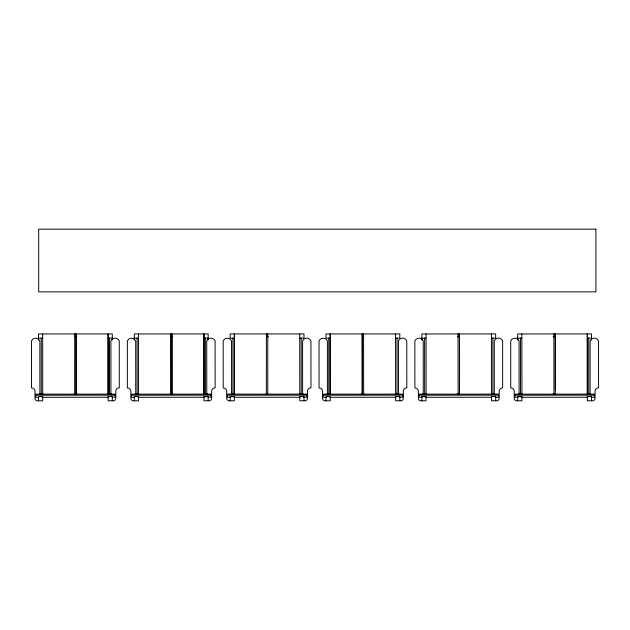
<?xml version="1.0" encoding="UTF-8"?>
<svg xmlns="http://www.w3.org/2000/svg" width="630" height="630" viewBox="0 0 630 630"><rect width="100%" height="100%" fill="white"/><g stroke="black" fill="none" stroke-linecap="round" stroke-linejoin="round"><path stroke-width="0.94" d="M74.891 336.735L76.844 336.735M170.73 336.735L172.691 336.735M266.577 336.735L268.53 336.735M457.285 336.735L459.238 336.735M553.132 336.735L555.085 336.735M38.462 338.145L42.643 338.145M108.116 338.113L112.297 338.105M134.308 338.145L138.49 338.145M203.963 338.113L208.136 338.105M234.328 338.145L230.147 338.145L230.147 333.963L303.983 333.932L303.983 338.105L299.801 338.113M330.175 338.145L325.993 338.145L325.993 333.963L399.822 333.932L399.822 338.105L395.648 338.113M421.832 338.145L426.014 338.145M491.487 338.113L495.668 338.105L495.668 333.932L421.832 333.963L421.84 340.098M517.679 338.145L521.861 338.145M587.333 338.113L591.515 338.105M39.422 393.868L42.667 393.868M74.915 393.852L76.876 393.844M108.147 393.837L111.392 393.829M135.261 393.868L138.513 393.868M170.761 393.852L172.714 393.844M203.986 393.837L207.239 393.829M231.108 393.868L234.352 393.868M299.833 393.837L303.077 393.829M326.946 393.868L330.199 393.868M361.47 393.852L363.423 393.852M395.671 393.837L398.924 393.829M422.793 393.868L426.037 393.868M457.309 393.852L459.27 393.852M491.518 393.837L494.763 393.829M518.632 393.868L521.884 393.868M553.156 393.852L555.109 393.852M587.357 393.837L590.609 393.829M112.321 394.671L110.927 394.671L110.904 340.893A4.528 4.528 0 0 1 119.267 340.893L119.283 387.93A3.252 3.252 0 0 0 115.802 391.514L115.81 398.42A2.756 2.756 0 0 1 113.904 400.767L108.147 400.798L108.147 396.553M208.168 394.671L206.774 394.671L206.75 340.893A4.528 4.528 0 0 1 215.106 340.893L215.129 387.93A3.252 3.252 0 0 0 211.648 391.514L211.648 398.42A2.756 2.756 0 0 1 209.743 400.767L203.986 400.798L203.986 396.553L208.168 396.546L208.168 400.798M304.007 394.671L302.613 394.671L302.589 340.893A4.528 4.528 0 0 1 310.952 340.893L310.968 387.93A3.252 3.252 0 0 0 307.487 391.514L307.495 398.42A2.756 2.756 0 0 1 305.589 400.767L299.833 400.798L299.833 396.553L304.007 396.546L304.014 400.798M399.853 394.671L398.459 394.671L398.436 340.893A4.528 4.528 0 0 1 406.791 340.893L406.815 387.93A3.252 3.252 0 0 0 403.334 391.514L403.334 398.42A2.756 2.756 0 0 1 401.428 400.767L395.679 400.798L395.671 396.553M495.692 394.671L494.298 394.671L494.274 340.893A4.528 4.528 0 0 1 502.638 340.893L502.653 387.93A3.252 3.252 0 0 0 499.173 391.514L499.18 398.42A2.756 2.756 0 0 1 497.275 400.767L491.518 400.798L491.518 396.553L495.692 396.546L495.7 400.798M591.538 394.671L590.145 394.671L590.121 340.893A4.528 4.528 0 0 1 598.476 340.893L598.5 387.93A3.252 3.252 0 0 0 595.019 391.514L595.019 398.42A2.756 2.756 0 0 1 593.121 400.767L587.365 400.798L587.357 396.553L591.538 396.546L591.538 400.798M35.705 395.191L115.109 395.152M131.544 395.191L210.956 395.152M227.391 395.191L306.794 395.152M323.237 395.191L402.641 395.152M419.076 395.191L498.48 395.152M514.923 395.191L594.326 395.152M108.147 396.616L112.321 396.546L112.329 400.798M134.34 400.83L134.332 396.585L138.513 396.577L138.513 400.83L132.757 400.806A2.756 2.756 0 0 1 130.851 398.459L130.851 391.545A3.252 3.252 0 0 0 127.362 387.97L127.347 340.932A4.528 4.528 0 0 1 135.702 340.932L135.726 394.703M230.178 400.83L230.178 396.585L234.36 396.577L234.36 400.83L228.603 400.806A2.756 2.756 0 0 1 226.698 398.459L226.69 391.545A3.252 3.252 0 0 0 223.209 387.97L223.185 340.932A4.528 4.528 0 0 1 231.541 340.932L231.572 394.703M134.332 396.656L138.513 396.648M203.986 396.616L208.168 396.616M230.178 396.656L234.36 396.648M299.833 396.616L304.007 396.616M395.671 396.616L399.853 396.546L399.853 400.798M421.864 400.83L421.864 396.585L426.045 396.577L426.045 400.83L420.289 400.806A2.756 2.756 0 0 1 418.383 398.459L418.375 391.545A3.252 3.252 0 0 0 414.894 387.97L414.871 340.932A4.528 4.528 0 0 1 423.234 340.932L423.258 394.703M517.71 400.83L517.702 396.585L521.884 396.577L521.884 400.83L516.127 400.806A2.756 2.756 0 0 1 514.222 398.459L514.222 391.545A3.252 3.252 0 0 0 510.733 387.97L510.717 340.932A4.528 4.528 0 0 1 519.073 340.932L519.096 394.703M421.864 396.656L426.045 396.648M491.518 396.616L495.7 396.616M517.702 396.656L521.884 396.648M587.357 396.616L591.538 396.616M38.651 397.278L35.705 397.278L35.705 394.152L115.109 394.112L115.109 397.239L112.171 397.246M42.564 397.278L108.25 397.246M134.489 397.278L131.552 397.278L131.544 394.152L210.956 394.112L210.956 397.239L208.01 397.246M138.411 397.278L204.089 397.246M230.336 397.278L227.391 397.278L227.391 394.152L306.794 394.112L306.794 397.239L303.857 397.246M234.258 397.278L299.935 397.246M326.175 397.278L323.237 397.278L323.229 394.152L402.641 394.112L402.641 397.239L399.696 397.246M330.096 397.278L395.774 397.246M422.021 397.278L419.076 397.278L419.076 394.152L498.48 394.112L498.48 397.239L495.542 397.246M425.943 397.278L491.62 397.246M517.86 397.278L514.923 397.278L514.923 394.152L594.326 394.112L594.326 397.239L591.381 397.246M521.782 397.278L587.459 397.246M591.515 340.066L591.507 333.932L517.679 333.963L517.679 340.098M588.727 338.113L588.751 393.837M587.333 333.932L587.357 393.679M587.27 333.932L587.302 394.663M555.345 389.781L555.321 333.947L555.29 394.679M554.589 333.947L554.597 336.735M553.865 333.947L553.959 394.679M521.853 333.963L521.947 394.695M520.467 338.145L520.49 393.868M492.88 338.113L492.912 393.837M491.431 333.932L491.455 394.663M459.475 333.947L459.506 394.679M459.42 333.947L459.443 394.679M458.75 333.947L458.75 336.735M458.026 333.947L458.112 394.679M426.069 333.963L426.101 394.695M424.62 338.145L424.651 393.868M397.042 338.113L397.065 393.837M395.585 333.932L395.616 394.663M363.573 333.947L363.66 394.679M362.904 333.947L362.911 336.735M362.242 333.947L362.266 394.679L362.179 333.947M330.23 333.963L330.262 394.695M330.167 333.963L330.199 393.711M328.781 338.145L328.805 393.868M327.411 394.703L327.387 340.932A4.528 4.528 0 0 0 319.032 340.932L319.048 387.97A3.252 3.252 0 0 1 322.536 391.545L322.536 398.459A2.756 2.756 0 0 0 324.442 400.806L330.199 400.83L330.199 396.577L326.017 396.585L326.025 400.83M301.195 338.113L301.219 393.837M299.738 333.932L299.77 394.663M267.789 333.947L267.758 394.679M267.065 333.947L267.065 336.735M266.395 333.947L266.364 394.679M234.384 333.963L234.415 394.695M234.328 333.963L234.352 393.711M232.935 338.145L232.966 393.868M208.144 340.066L208.136 333.932L134.308 333.963L134.308 340.098M205.356 338.113L205.38 393.837M203.955 333.932L203.986 393.679M203.9 333.932L203.931 394.663M171.951 333.947L171.974 394.679M171.888 333.947L171.919 394.679M171.218 333.947L171.226 336.735M170.494 333.947L170.58 394.679M138.545 333.963L138.569 394.695M137.096 338.145L137.119 393.868M112.297 340.066L112.297 333.932L38.462 333.963L38.462 340.098M109.51 338.113L109.533 393.837M108.147 393.679L108.116 333.932L108.084 394.663M75.379 333.947L75.379 336.735M74.71 333.947L74.679 394.679M42.698 333.963L42.73 394.695M41.249 338.145L41.273 393.868M39.887 394.703L39.855 340.932A4.528 4.528 0 0 0 31.5 340.932L31.524 387.97A3.252 3.252 0 0 1 35.004 391.545L35.012 398.459A2.756 2.756 0 0 0 36.918 400.806L42.675 400.83L42.675 396.577L38.493 396.656L38.493 400.83M595.909 229.17L38.69 229.17L38.69 291.855L595.909 291.855L595.909 229.17M76.136 394.679L76.104 333.947L76.072 394.679"/></g></svg>
